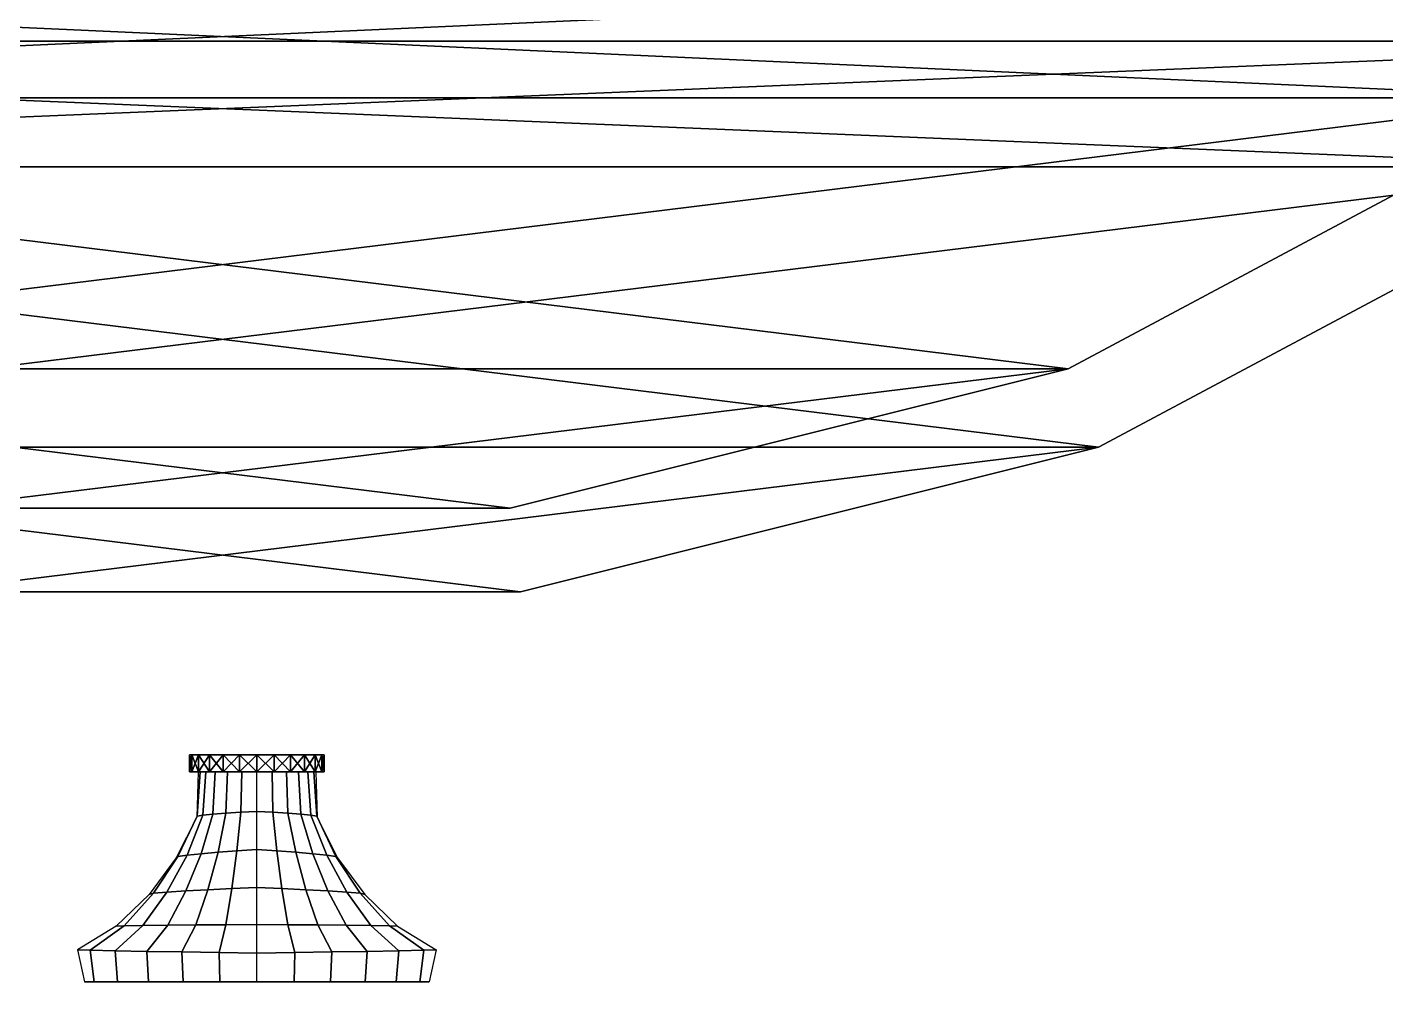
# Model space of a CAD drawing. Extents: x 0 to 60, y -45.4 to 0.
# Drawn here: x 27.68 to 43.84, y -45.42 to -34.07 of the extents above; entities that cross this region are included whole.
import ezdxf

# ---------------------------------------------------------------- set-up
doc = ezdxf.new("R2010")
doc.units = 0
doc.header["$MEASUREMENT"] = 0
doc.layers.add('CAB_BODY_WALL', color=32, linetype='Continuous')
doc.layers.add('HANDLES_AND_KNOBS', color=254, linetype='Continuous')

msp = doc.modelspace()

# ---------------------------------------------------------------- meshes
at = {"layer": 'CAB_BODY_WALL', "color": 32}
mesh = msp.add_polyface(dxfattribs=at)
corners = [(60, 0, 1.8), (60, -33, 1.8), (60, 0), (60, -33), (55.298, -33, 1.8), (55.298, -33), (52.257, -33.312), (52.257, -33.312, 1.8), (49.342, -34.233), (49.342, -34.233, 1.8), (46.674, -35.727), (46.674, -35.727, 1.8), (40.42, -39.063), (40.42, -39.063, 1.8), (33.544, -40.783), (33.544, -40.783, 1.8), (26.456, -40.783), (26.456, -40.783, 1.8), (19.58, -39.063), (19.58, -39.063, 1.8), (13.326, -35.727), (13.326, -35.727, 1.8), (10.658, -34.233), (10.658, -34.233, 1.8), (7.743, -33.312), (7.743, -33.312, 1.8), (4.702, -33), (4.702, -33, 1.8), (0, -33, 1.8), (0, -33), (0, 0, 1.8), (0, 0)]
mesh.append_faces([[corners[k] for k in face] for face in [(2, 1, 3), (26, 28, 29), (29, 30, 31), (31, 0, 2), (15, 19, 17), (5, 2, 3)]], dxfattribs={"vtx0": -1, "color": 32})
mesh.append_faces([[corners[k] for k in face] for face in [(3, 4, 5), (5, 4, 6), (10, 11, 12), (20, 21, 22), (4, 0, 7), (7, 0, 9), (23, 30, 25), (11, 21, 13), (2, 22, 31), (10, 20, 8)]], dxfattribs={"vtx0": -1, "vtx1": -1, "color": 32})
mesh.append_faces([[corners[k] for k in face] for face in [(23, 9, 30), (2, 8, 22)]], dxfattribs={"vtx0": -1, "vtx1": -1, "vtx2": -1, "color": 32})
mesh.append_faces([[corners[k] for k in face] for face in [(6, 4, 7), (8, 7, 9), (10, 9, 11), (12, 11, 13), (14, 13, 15), (16, 15, 17), (18, 17, 19), (20, 19, 21), (22, 21, 23), (24, 23, 25), (26, 25, 27), (9, 0, 30), (23, 11, 9), (13, 21, 19), (30, 27, 25), (12, 16, 18), (10, 18, 20), (8, 20, 22), (31, 24, 26)]], dxfattribs={"vtx0": -1, "vtx2": -1, "color": 32})
mesh.append_faces([[corners[k] for k in face] for face in [(0, 1, 2), (1, 4, 3), (28, 30, 29), (30, 0, 31), (1, 0, 4), (28, 27, 30), (14, 16, 12), (29, 31, 26)]], dxfattribs={"vtx1": -1, "color": 32})
mesh.append_faces([[corners[k] for k in face] for face in [(10, 8, 9), (8, 6, 7), (20, 18, 19), (18, 16, 17), (16, 14, 15), (14, 12, 13), (26, 24, 25), (24, 22, 23), (27, 28, 26), (23, 21, 11), (15, 13, 19), (6, 8, 2), (5, 6, 2), (10, 12, 18), (22, 24, 31)]], dxfattribs={"vtx1": -1, "vtx2": -1, "color": 32})
mesh = msp.add_polyface(dxfattribs=at)
corners = [(60, 0, 80), (60, -33, 80), (60, 0, 78.2), (60, -33, 78.2), (55.298, -33, 80), (55.298, -33, 78.2), (52.257, -33.312, 78.2), (52.257, -33.312, 80), (49.342, -34.233, 78.2), (49.342, -34.233, 80), (46.674, -35.727, 78.2), (46.674, -35.727, 80), (40.42, -39.063, 78.2), (40.42, -39.063, 80), (33.544, -40.783, 78.2), (33.544, -40.783, 80), (26.456, -40.783, 78.2), (26.456, -40.783, 80), (19.58, -39.063, 78.2), (19.58, -39.063, 80), (13.326, -35.727, 78.2), (13.326, -35.727, 80), (10.658, -34.233, 78.2), (10.658, -34.233, 80), (7.743, -33.312, 78.2), (7.743, -33.312, 80), (4.702, -33, 78.2), (4.702, -33, 80), (0, -33, 80), (0, -33, 78.2), (0, 0, 80), (0, 0, 78.2)]
mesh.append_faces([[corners[k] for k in face] for face in [(2, 1, 3), (26, 28, 29), (29, 30, 31), (31, 0, 2), (15, 19, 17), (5, 2, 3)]], dxfattribs={"vtx0": -1, "color": 32})
mesh.append_faces([[corners[k] for k in face] for face in [(3, 4, 5), (5, 4, 6), (10, 11, 12), (20, 21, 22), (4, 0, 7), (7, 0, 9), (23, 30, 25), (11, 21, 13), (2, 22, 31), (10, 20, 8)]], dxfattribs={"vtx0": -1, "vtx1": -1, "color": 32})
mesh.append_faces([[corners[k] for k in face] for face in [(23, 9, 30), (2, 8, 22)]], dxfattribs={"vtx0": -1, "vtx1": -1, "vtx2": -1, "color": 32})
mesh.append_faces([[corners[k] for k in face] for face in [(6, 4, 7), (8, 7, 9), (10, 9, 11), (12, 11, 13), (14, 13, 15), (16, 15, 17), (18, 17, 19), (20, 19, 21), (22, 21, 23), (24, 23, 25), (26, 25, 27), (9, 0, 30), (23, 11, 9), (13, 21, 19), (30, 27, 25), (12, 16, 18), (10, 18, 20), (8, 20, 22), (31, 24, 26)]], dxfattribs={"vtx0": -1, "vtx2": -1, "color": 32})
mesh.append_faces([[corners[k] for k in face] for face in [(0, 1, 2), (1, 4, 3), (28, 30, 29), (30, 0, 31), (1, 0, 4), (28, 27, 30), (14, 16, 12), (29, 31, 26)]], dxfattribs={"vtx1": -1, "color": 32})
mesh.append_faces([[corners[k] for k in face] for face in [(10, 8, 9), (8, 6, 7), (20, 18, 19), (18, 16, 17), (16, 14, 15), (14, 12, 13), (26, 24, 25), (24, 22, 23), (27, 28, 26), (23, 21, 11), (15, 13, 19), (6, 8, 2), (5, 6, 2), (10, 12, 18), (22, 24, 31)]], dxfattribs={"vtx1": -1, "vtx2": -1, "color": 32})
mesh = msp.add_polyface(dxfattribs=at)
corners = [(1.8, -32, 40.9), (1.8, -1.8, 40.9), (1.8, -32, 39.1), (1.8, -1.8, 39.1), (58.2, -1.8, 40.9), (58.2, -1.8, 39.1), (58.2, -32, 40.9), (58.2, -32, 39.1), (55.298, -32, 40.9), (55.298, -32, 39.1), (52.054, -32.332, 39.1), (52.054, -32.332, 40.9), (48.944, -33.316, 39.1), (48.944, -33.316, 40.9), (46.099, -34.909, 39.1), (46.099, -34.909, 40.9), (40.061, -38.13, 39.1), (40.061, -38.13, 40.9), (33.422, -39.79, 39.1), (33.422, -39.79, 40.9), (26.578, -39.79, 39.1), (26.578, -39.79, 40.9), (19.939, -38.13, 39.1), (19.939, -38.13, 40.9), (13.901, -34.909, 39.1), (13.901, -34.909, 40.9), (11.056, -33.316, 39.1), (11.056, -33.316, 40.9), (7.946, -32.332, 39.1), (7.946, -32.332, 40.9), (4.702, -32, 39.1), (4.702, -32, 40.9)]
mesh.append_faces([[corners[k] for k in face] for face in [(2, 1, 3), (3, 4, 5), (5, 6, 7), (30, 0, 2), (19, 23, 21), (20, 16, 18)]], dxfattribs={"vtx0": -1, "color": 32})
mesh.append_faces([[corners[k] for k in face] for face in [(7, 8, 9), (9, 8, 10), (14, 15, 16), (24, 25, 26), (27, 1, 29), (15, 25, 17), (1, 13, 4), (8, 4, 11), (30, 3, 28), (28, 3, 26), (12, 5, 10), (24, 14, 22)]], dxfattribs={"vtx0": -1, "vtx1": -1, "color": 32})
mesh.append_faces([[corners[k] for k in face] for face in [(27, 13, 1), (12, 26, 5)]], dxfattribs={"vtx0": -1, "vtx1": -1, "vtx2": -1, "color": 32})
mesh.append_faces([[corners[k] for k in face] for face in [(10, 8, 11), (12, 11, 13), (14, 13, 15), (16, 15, 17), (18, 17, 19), (20, 19, 21), (22, 21, 23), (24, 23, 25), (26, 25, 27), (28, 27, 29), (30, 29, 31), (1, 31, 29), (27, 15, 13), (17, 25, 23), (4, 13, 11), (26, 3, 5), (12, 24, 26), (22, 14, 16), (5, 9, 10)]], dxfattribs={"vtx0": -1, "vtx2": -1, "color": 32})
mesh.append_faces([[corners[k] for k in face] for face in [(0, 1, 2), (1, 4, 3), (4, 6, 5), (6, 8, 7), (0, 31, 1), (2, 3, 30), (7, 9, 5)]], dxfattribs={"vtx1": -1, "color": 32})
mesh.append_faces([[corners[k] for k in face] for face in [(14, 12, 13), (12, 10, 11), (24, 22, 23), (22, 20, 21), (20, 18, 19), (18, 16, 17), (30, 28, 29), (28, 26, 27), (31, 0, 30), (27, 25, 15), (19, 17, 23), (12, 14, 24), (20, 22, 16)]], dxfattribs={"vtx1": -1, "vtx2": -1, "color": 32})
mesh.append_faces([[corners[k] for k in face] for face in [(8, 6, 4)]], dxfattribs={"vtx2": -1, "color": 32})
at = {"layer": 'HANDLES_AND_KNOBS'}
mesh = msp.add_polyface(dxfattribs=at)
corners = [(30.202, -42.723, 3.595), (30.409, -42.923, 3.568), (30.202, -42.923, 3.595), (30.009, -42.723, 3.675), (30.009, -42.923, 3.675), (29.843, -42.723, 3.802), (29.843, -42.923, 3.802), (29.716, -42.723, 3.968), (29.716, -42.923, 3.968), (29.636, -42.723, 4.161), (29.636, -42.923, 4.161), (29.609, -42.723, 4.368), (29.609, -42.923, 4.368), (29.636, -42.723, 4.575), (29.636, -42.923, 4.575), (29.716, -42.723, 4.768), (29.716, -42.923, 4.768), (29.843, -42.723, 4.934), (29.843, -42.923, 4.934), (30.009, -42.723, 5.061), (30.009, -42.923, 5.061), (30.202, -42.723, 5.141), (30.202, -42.923, 5.141), (30.409, -42.723, 5.168), (31.102, -42.923, 3.968), (30.975, -42.923, 3.802), (30.809, -42.923, 3.675), (30.616, -42.923, 3.595), (30.975, -42.723, 3.802), (31.102, -42.723, 3.968), (31.182, -42.723, 4.161), (31.209, -42.723, 4.368), (31.182, -42.723, 4.575), (31.102, -42.723, 4.768), (30.975, -42.723, 4.934), (30.809, -42.723, 5.061), (30.616, -42.723, 5.141)]
mesh.append_faces([[corners[k] for k in face] for face in [(0, 1, 2), (3, 2, 4), (5, 4, 6), (7, 6, 8), (9, 8, 10), (11, 10, 12), (13, 12, 14), (15, 14, 16), (17, 16, 18), (19, 18, 20), (21, 20, 22)]], dxfattribs={"vtx0": -1})
mesh.append_faces([[corners[k] for k in face] for face in [(24, 10, 8), (25, 8, 6), (26, 6, 4), (27, 4, 2), (28, 3, 5), (30, 7, 9), (31, 9, 11), (32, 11, 13), (33, 13, 15), (34, 15, 17), (35, 17, 19), (36, 19, 21)]], dxfattribs={"vtx0": -1, "vtx2": -1})
mesh.append_faces([[corners[k] for k in face] for face in [(5, 7, 29)]], dxfattribs={"vtx1": -1, "vtx2": -1})
mesh.append_faces([[corners[k] for k in face] for face in [(23, 21, 22), (21, 19, 20), (19, 17, 18), (17, 15, 16), (15, 13, 14), (13, 11, 12), (11, 9, 10), (9, 7, 8), (7, 5, 6), (5, 3, 4), (3, 0, 2)]], dxfattribs={"vtx2": -1})
mesh = msp.add_polyface(dxfattribs=at)
corners = [(30.409, -43.85, 5.189), (30.409, -43.395, 5.068), (30.599, -43.406, 5.06), (30.646, -43.866, 5.177), (30.409, -42.923, 5.068), (30.59, -42.923, 5.044), (30.777, -43.418, 5.003), (30.871, -43.882, 5.112), (30.759, -42.923, 4.974), (30.931, -43.429, 4.899), (31.073, -43.899, 4.996), (30.904, -42.923, 4.863), (31.015, -42.923, 4.718), (31.051, -43.44, 4.754), (31.085, -42.923, 4.549), (31.121, -43.451, 4.573), (31.109, -42.923, 4.368), (31.125, -43.463, 4.368), (30.409, -43.85, 3.547), (30.409, -43.395, 3.668), (30.599, -43.406, 3.676), (30.646, -43.866, 3.559), (30.409, -42.923, 3.668), (30.59, -42.923, 3.692), (30.777, -43.418, 3.733), (30.871, -43.882, 3.624), (30.759, -42.923, 3.762), (30.931, -43.429, 3.837), (31.073, -43.899, 3.74), (30.904, -42.923, 3.873), (31.051, -43.44, 3.982), (31.239, -43.915, 3.906), (31.015, -42.923, 4.018), (31.085, -42.923, 4.187), (31.121, -43.451, 4.163), (31.109, -42.923, 4.368), (31.125, -43.463, 4.368), (31.182, -42.923, 4.161), (31.182, -42.723, 4.161), (31.209, -42.923, 4.368), (31.102, -42.923, 3.968), (31.102, -42.723, 3.968), (30.975, -42.723, 3.802), (30.975, -42.923, 3.802), (30.616, -42.923, 5.141), (30.202, -42.923, 5.141), (30.809, -42.923, 5.061), (30.409, -42.923, 5.168), (30.009, -42.923, 5.061), (30.975, -42.923, 4.934), (29.843, -42.923, 4.934), (31.102, -42.923, 4.768), (29.716, -42.923, 4.768), (31.182, -42.923, 4.575), (30.409, -42.923, 3.568), (30.616, -42.923, 3.595), (30.202, -42.923, 3.595), (30.809, -42.923, 3.675), (30.009, -42.923, 3.675), (29.843, -42.923, 3.802), (29.716, -42.923, 3.968), (29.636, -42.923, 4.161), (29.609, -42.923, 4.368), (29.636, -42.923, 4.575)]
mesh.append_faces([[corners[k] for k in face] for face in [(0, 1, 2, 3), (1, 4, 5, 2), (3, 2, 6, 7), (2, 5, 8, 6), (7, 6, 9, 10), (6, 8, 11, 9), (9, 11, 12, 13), (13, 12, 14, 15), (15, 14, 16, 17), (18, 19, 20, 21), (19, 22, 23, 20), (21, 20, 24, 25), (20, 23, 26, 24), (25, 24, 27, 28), (24, 26, 29, 27), (28, 27, 30, 31), (27, 29, 32, 30), (30, 32, 33, 34), (34, 33, 35, 36)]])
mesh.append_faces([[corners[k] for k in face] for face in [(42, 40, 43)]], dxfattribs={"vtx0": -1})
mesh.append_faces([[corners[k] for k in face] for face in [(44, 45, 46), (46, 48, 49), (49, 50, 51), (51, 52, 53)]], dxfattribs={"vtx0": -1, "vtx1": -1})
mesh.append_faces([[corners[k] for k in face] for face in [(46, 45, 48), (63, 39, 53)]], dxfattribs={"vtx0": -1, "vtx2": -1})
mesh.append_faces([[corners[k] for k in face] for face in [(37, 38, 39), (54, 55, 56)]], dxfattribs={"vtx1": -1})
mesh.append_faces([[corners[k] for k in face] for face in [(55, 57, 58), (57, 43, 59), (43, 40, 60), (40, 37, 61), (37, 39, 62)]], dxfattribs={"vtx1": -1, "vtx2": -1})
mesh.append_faces([[corners[k] for k in face] for face in [(37, 40, 41), (44, 47, 45)]], dxfattribs={"vtx2": -1})
mesh = msp.add_polyface(dxfattribs=at)
corners = [(31.182, -42.923, 4.161), (31.102, -42.723, 3.968), (31.182, -42.723, 4.161), (31.102, -42.923, 3.968), (30.975, -42.723, 3.802), (30.809, -42.723, 3.675), (30.975, -42.923, 3.802), (30.809, -42.923, 3.675), (30.616, -42.723, 3.595), (30.616, -42.923, 3.595), (30.409, -42.723, 3.568), (30.409, -42.923, 3.568), (30.409, -42.723, 5.168), (30.202, -42.923, 5.141), (30.409, -42.923, 5.168), (30.616, -42.723, 5.141), (30.616, -42.923, 5.141), (30.809, -42.723, 5.061), (30.809, -42.923, 5.061), (30.975, -42.723, 4.934), (30.975, -42.923, 4.934), (31.102, -42.723, 4.768), (31.102, -42.923, 4.768), (31.182, -42.723, 4.575), (31.182, -42.923, 4.575), (31.209, -42.723, 4.368), (31.209, -42.923, 4.368), (30.202, -42.723, 3.595), (30.009, -42.723, 3.675), (29.843, -42.723, 3.802), (29.716, -42.723, 3.968), (30.202, -42.723, 5.141), (30.009, -42.723, 5.061), (29.843, -42.723, 4.934), (29.716, -42.723, 4.768), (29.636, -42.723, 4.575), (29.609, -42.723, 4.368), (29.636, -42.723, 4.161)]
mesh.append_faces([[corners[k] for k in face] for face in [(0, 1, 2), (5, 6, 7), (8, 7, 9), (10, 9, 11), (12, 13, 14), (15, 14, 16), (17, 16, 18), (19, 18, 20), (21, 20, 22), (23, 22, 24), (25, 24, 26)]], dxfattribs={"vtx0": -1})
mesh.append_faces([[corners[k] for k in face] for face in [(8, 27, 5), (5, 28, 4), (4, 29, 1), (1, 30, 2), (2, 37, 25)]], dxfattribs={"vtx0": -1, "vtx1": -1})
mesh.append_faces([[corners[k] for k in face] for face in [(5, 27, 28)]], dxfattribs={"vtx0": -1, "vtx2": -1})
mesh.append_faces([[corners[k] for k in face] for face in [(1, 3, 4), (12, 15, 31)]], dxfattribs={"vtx1": -1})
mesh.append_faces([[corners[k] for k in face] for face in [(15, 17, 32), (17, 19, 33), (19, 21, 34), (21, 23, 35), (23, 25, 36)]], dxfattribs={"vtx1": -1, "vtx2": -1})
mesh.append_faces([[corners[k] for k in face] for face in [(2, 25, 26), (25, 23, 24), (23, 21, 22), (21, 19, 20), (19, 17, 18), (17, 15, 16), (15, 12, 14), (27, 10, 11), (10, 8, 9), (8, 5, 7), (5, 4, 6), (8, 10, 27)]], dxfattribs={"vtx2": -1})
mesh = msp.add_polyface(dxfattribs=at)
corners = [(30.202, -42.723, 42.384), (30.409, -42.923, 42.357), (30.202, -42.923, 42.384), (30.009, -42.723, 42.464), (30.009, -42.923, 42.464), (29.843, -42.723, 42.591), (29.843, -42.923, 42.591), (29.716, -42.723, 42.757), (29.716, -42.923, 42.757), (29.636, -42.723, 42.95), (29.636, -42.923, 42.95), (29.609, -42.723, 43.157), (29.609, -42.923, 43.157), (29.636, -42.723, 43.364), (29.636, -42.923, 43.364), (29.716, -42.723, 43.557), (29.716, -42.923, 43.557), (29.843, -42.723, 43.723), (29.843, -42.923, 43.723), (30.009, -42.723, 43.85), (30.009, -42.923, 43.85), (30.202, -42.723, 43.93), (30.202, -42.923, 43.93), (30.409, -42.723, 43.957), (31.102, -42.923, 42.757), (30.975, -42.923, 42.591), (30.809, -42.923, 42.464), (30.616, -42.923, 42.384), (30.975, -42.723, 42.591), (31.102, -42.723, 42.757), (31.182, -42.723, 42.95), (31.209, -42.723, 43.157), (31.182, -42.723, 43.364), (31.102, -42.723, 43.557), (30.975, -42.723, 43.723), (30.809, -42.723, 43.85), (30.616, -42.723, 43.93)]
mesh.append_faces([[corners[k] for k in face] for face in [(0, 1, 2), (3, 2, 4), (5, 4, 6), (7, 6, 8), (9, 8, 10), (11, 10, 12), (13, 12, 14), (15, 14, 16), (17, 16, 18), (19, 18, 20), (21, 20, 22)]], dxfattribs={"vtx0": -1})
mesh.append_faces([[corners[k] for k in face] for face in [(24, 10, 8), (25, 8, 6), (26, 6, 4), (27, 4, 2), (28, 3, 5), (30, 7, 9), (31, 9, 11), (32, 11, 13), (33, 13, 15), (34, 15, 17), (35, 17, 19), (36, 19, 21)]], dxfattribs={"vtx0": -1, "vtx2": -1})
mesh.append_faces([[corners[k] for k in face] for face in [(5, 7, 29)]], dxfattribs={"vtx1": -1, "vtx2": -1})
mesh.append_faces([[corners[k] for k in face] for face in [(23, 21, 22), (21, 19, 20), (19, 17, 18), (17, 15, 16), (15, 13, 14), (13, 11, 12), (11, 9, 10), (9, 7, 8), (7, 5, 6), (5, 3, 4), (3, 0, 2)]], dxfattribs={"vtx2": -1})
mesh = msp.add_polyface(dxfattribs=at)
corners = [(30.409, -43.85, 43.978), (30.409, -43.395, 43.857), (30.599, -43.406, 43.849), (30.646, -43.866, 43.966), (30.409, -42.923, 43.857), (30.59, -42.923, 43.833), (30.777, -43.418, 43.792), (30.871, -43.882, 43.901), (30.759, -42.923, 43.763), (30.931, -43.429, 43.688), (31.073, -43.899, 43.785), (30.904, -42.923, 43.652), (31.015, -42.923, 43.507), (31.051, -43.44, 43.543), (31.085, -42.923, 43.338), (31.121, -43.451, 43.362), (31.109, -42.923, 43.157), (31.125, -43.463, 43.157), (30.409, -43.85, 42.336), (30.409, -43.395, 42.457), (30.599, -43.406, 42.465), (30.646, -43.866, 42.348), (30.409, -42.923, 42.457), (30.59, -42.923, 42.481), (30.777, -43.418, 42.522), (30.871, -43.882, 42.413), (30.759, -42.923, 42.551), (30.931, -43.429, 42.626), (31.073, -43.899, 42.529), (30.904, -42.923, 42.662), (31.051, -43.44, 42.771), (31.239, -43.915, 42.694), (31.015, -42.923, 42.807), (31.085, -42.923, 42.976), (31.121, -43.451, 42.952), (31.109, -42.923, 43.157), (31.125, -43.463, 43.157), (31.182, -42.923, 42.95), (31.182, -42.723, 42.95), (31.209, -42.923, 43.157), (31.102, -42.923, 42.757), (31.102, -42.723, 42.757), (30.975, -42.723, 42.591), (30.975, -42.923, 42.591), (30.616, -42.923, 43.93), (30.202, -42.923, 43.93), (30.809, -42.923, 43.85), (30.409, -42.923, 43.957), (30.009, -42.923, 43.85), (30.975, -42.923, 43.723), (29.843, -42.923, 43.723), (31.102, -42.923, 43.557), (29.716, -42.923, 43.557), (31.182, -42.923, 43.364), (30.409, -42.923, 42.357), (30.616, -42.923, 42.384), (30.202, -42.923, 42.384), (30.809, -42.923, 42.464), (30.009, -42.923, 42.464), (29.843, -42.923, 42.591), (29.716, -42.923, 42.757), (29.636, -42.923, 42.95), (29.609, -42.923, 43.157), (29.636, -42.923, 43.364)]
mesh.append_faces([[corners[k] for k in face] for face in [(0, 1, 2, 3), (1, 4, 5, 2), (3, 2, 6, 7), (2, 5, 8, 6), (7, 6, 9, 10), (6, 8, 11, 9), (9, 11, 12, 13), (13, 12, 14, 15), (15, 14, 16, 17), (18, 19, 20, 21), (19, 22, 23, 20), (21, 20, 24, 25), (20, 23, 26, 24), (25, 24, 27, 28), (24, 26, 29, 27), (28, 27, 30, 31), (27, 29, 32, 30), (30, 32, 33, 34), (34, 33, 35, 36)]])
mesh.append_faces([[corners[k] for k in face] for face in [(42, 40, 43)]], dxfattribs={"vtx0": -1})
mesh.append_faces([[corners[k] for k in face] for face in [(44, 45, 46), (46, 48, 49), (49, 50, 51), (51, 52, 53)]], dxfattribs={"vtx0": -1, "vtx1": -1})
mesh.append_faces([[corners[k] for k in face] for face in [(46, 45, 48), (63, 39, 53)]], dxfattribs={"vtx0": -1, "vtx2": -1})
mesh.append_faces([[corners[k] for k in face] for face in [(37, 38, 39), (54, 55, 56)]], dxfattribs={"vtx1": -1})
mesh.append_faces([[corners[k] for k in face] for face in [(55, 57, 58), (57, 43, 59), (43, 40, 60), (40, 37, 61), (37, 39, 62)]], dxfattribs={"vtx1": -1, "vtx2": -1})
mesh.append_faces([[corners[k] for k in face] for face in [(37, 40, 41), (44, 47, 45)]], dxfattribs={"vtx2": -1})
mesh = msp.add_polyface(dxfattribs=at)
corners = [(31.182, -42.923, 42.95), (31.102, -42.723, 42.757), (31.182, -42.723, 42.95), (31.102, -42.923, 42.757), (30.975, -42.723, 42.591), (30.809, -42.723, 42.464), (30.975, -42.923, 42.591), (30.809, -42.923, 42.464), (30.616, -42.723, 42.384), (30.616, -42.923, 42.384), (30.409, -42.723, 42.357), (30.409, -42.923, 42.357), (30.409, -42.723, 43.957), (30.202, -42.923, 43.93), (30.409, -42.923, 43.957), (30.616, -42.723, 43.93), (30.616, -42.923, 43.93), (30.809, -42.723, 43.85), (30.809, -42.923, 43.85), (30.975, -42.723, 43.723), (30.975, -42.923, 43.723), (31.102, -42.723, 43.557), (31.102, -42.923, 43.557), (31.182, -42.723, 43.364), (31.182, -42.923, 43.364), (31.209, -42.723, 43.157), (31.209, -42.923, 43.157), (30.202, -42.723, 42.384), (30.009, -42.723, 42.464), (29.843, -42.723, 42.591), (29.716, -42.723, 42.757), (30.202, -42.723, 43.93), (30.009, -42.723, 43.85), (29.843, -42.723, 43.723), (29.716, -42.723, 43.557), (29.636, -42.723, 43.364), (29.609, -42.723, 43.157), (29.636, -42.723, 42.95)]
mesh.append_faces([[corners[k] for k in face] for face in [(0, 1, 2), (5, 6, 7), (8, 7, 9), (10, 9, 11), (12, 13, 14), (15, 14, 16), (17, 16, 18), (19, 18, 20), (21, 20, 22), (23, 22, 24), (25, 24, 26)]], dxfattribs={"vtx0": -1})
mesh.append_faces([[corners[k] for k in face] for face in [(8, 27, 5), (5, 28, 4), (4, 29, 1), (1, 30, 2), (2, 37, 25)]], dxfattribs={"vtx0": -1, "vtx1": -1})
mesh.append_faces([[corners[k] for k in face] for face in [(5, 27, 28)]], dxfattribs={"vtx0": -1, "vtx2": -1})
mesh.append_faces([[corners[k] for k in face] for face in [(1, 3, 4), (12, 15, 31)]], dxfattribs={"vtx1": -1})
mesh.append_faces([[corners[k] for k in face] for face in [(15, 17, 32), (17, 19, 33), (19, 21, 34), (21, 23, 35), (23, 25, 36)]], dxfattribs={"vtx1": -1, "vtx2": -1})
mesh.append_faces([[corners[k] for k in face] for face in [(2, 25, 26), (25, 23, 24), (23, 21, 22), (21, 19, 20), (19, 17, 18), (17, 15, 16), (15, 12, 14), (27, 10, 11), (10, 8, 9), (8, 5, 7), (5, 4, 6), (8, 10, 27)]], dxfattribs={"vtx2": -1})
mesh = msp.add_polyface(dxfattribs=at)
corners = [(30.409, -44.299, 3.399), (30.409, -43.85, 3.547), (30.172, -43.866, 3.559), (30.112, -44.313, 3.42), (30.409, -43.395, 3.668), (30.219, -43.406, 3.676), (30.409, -42.923, 3.668), (30.228, -42.923, 3.692), (29.947, -43.882, 3.624), (29.826, -44.327, 3.497), (30.041, -43.418, 3.733), (30.059, -42.923, 3.762), (29.744, -43.899, 3.74), (29.563, -44.341, 3.63), (29.886, -43.429, 3.837), (29.914, -42.923, 3.873), (29.767, -43.44, 3.982), (29.579, -43.915, 3.906), (29.803, -42.923, 4.018), (29.697, -43.451, 4.163), (29.47, -43.931, 4.119), (29.733, -42.923, 4.187), (29.693, -43.463, 4.368), (29.449, -43.947, 4.368), (29.709, -42.923, 4.368), (30.409, -44.299, 5.337), (30.409, -43.85, 5.189), (30.172, -43.866, 5.177), (30.112, -44.313, 5.317), (30.409, -43.395, 5.068), (30.219, -43.406, 5.06), (30.409, -42.923, 5.068), (30.228, -42.923, 5.044), (29.947, -43.882, 5.112), (29.826, -44.327, 5.24), (30.041, -43.418, 5.003), (30.059, -42.923, 4.974), (29.744, -43.899, 4.996), (29.563, -44.341, 5.106), (29.886, -43.429, 4.899), (29.914, -42.923, 4.863), (29.767, -43.44, 4.754), (29.579, -43.915, 4.831), (29.803, -42.923, 4.718), (29.697, -43.451, 4.573), (29.47, -43.931, 4.617), (29.733, -42.923, 4.549), (29.693, -43.463, 4.368), (29.449, -43.947, 4.368), (29.709, -42.923, 4.368), (30.975, -42.923, 4.934), (30.009, -42.923, 5.061), (29.843, -42.923, 4.934), (29.716, -42.923, 4.768), (31.102, -42.923, 4.768), (31.182, -42.923, 4.575), (29.636, -42.923, 4.575), (31.209, -42.923, 4.368), (29.609, -42.923, 4.368), (31.182, -42.923, 4.161), (29.636, -42.923, 4.161)]
mesh.append_faces([[corners[k] for k in face] for face in [(0, 1, 2, 3), (1, 4, 5, 2), (4, 6, 7, 5), (3, 2, 8, 9), (2, 5, 10, 8), (5, 7, 11, 10), (9, 8, 12, 13), (8, 10, 14, 12), (10, 11, 15, 14), (12, 14, 16, 17), (14, 15, 18, 16), (17, 16, 19, 20), (16, 18, 21, 19), (20, 19, 22, 23), (19, 21, 24, 22), (25, 26, 27, 28), (26, 29, 30, 27), (29, 31, 32, 30), (28, 27, 33, 34), (27, 30, 35, 33), (30, 32, 36, 35), (34, 33, 37, 38), (33, 35, 39, 37), (35, 36, 40, 39), (37, 39, 41, 42), (39, 40, 43, 41), (42, 41, 44, 45), (41, 43, 46, 44), (45, 44, 47, 48), (44, 46, 49, 47)]])
mesh.append_faces([[corners[k] for k in face] for face in [(50, 51, 52), (55, 53, 56), (57, 56, 58), (59, 58, 60)]], dxfattribs={"vtx0": -1, "vtx2": -1})
mesh.append_faces([[corners[k] for k in face] for face in [(52, 53, 54)]], dxfattribs={"vtx1": -1, "vtx2": -1})
mesh = msp.add_polyface(dxfattribs=at)
corners = [(30.409, -44.299, 42.188), (30.409, -43.85, 42.336), (30.172, -43.866, 42.348), (30.112, -44.313, 42.209), (30.409, -43.395, 42.457), (30.219, -43.406, 42.465), (30.409, -42.923, 42.457), (30.228, -42.923, 42.481), (29.947, -43.882, 42.413), (29.826, -44.327, 42.285), (30.041, -43.418, 42.522), (30.059, -42.923, 42.551), (29.744, -43.899, 42.529), (29.563, -44.341, 42.419), (29.886, -43.429, 42.626), (29.914, -42.923, 42.662), (29.767, -43.44, 42.771), (29.579, -43.915, 42.694), (29.803, -42.923, 42.807), (29.697, -43.451, 42.952), (29.47, -43.931, 42.908), (29.733, -42.923, 42.976), (29.693, -43.463, 43.157), (29.449, -43.947, 43.157), (29.709, -42.923, 43.157), (30.409, -44.299, 44.126), (30.409, -43.85, 43.978), (30.172, -43.866, 43.966), (30.112, -44.313, 44.105), (30.409, -43.395, 43.857), (30.219, -43.406, 43.849), (30.409, -42.923, 43.857), (30.228, -42.923, 43.833), (29.947, -43.882, 43.901), (29.826, -44.327, 44.028), (30.041, -43.418, 43.792), (30.059, -42.923, 43.763), (29.744, -43.899, 43.785), (29.563, -44.341, 43.895), (29.886, -43.429, 43.688), (29.914, -42.923, 43.652), (29.767, -43.44, 43.543), (29.579, -43.915, 43.62), (29.803, -42.923, 43.507), (29.697, -43.451, 43.362), (29.47, -43.931, 43.406), (29.733, -42.923, 43.338), (29.693, -43.463, 43.157), (29.449, -43.947, 43.157), (29.709, -42.923, 43.157), (30.975, -42.923, 43.723), (30.009, -42.923, 43.85), (29.843, -42.923, 43.723), (29.716, -42.923, 43.557), (31.102, -42.923, 43.557), (31.182, -42.923, 43.364), (29.636, -42.923, 43.364), (31.209, -42.923, 43.157), (29.609, -42.923, 43.157), (31.182, -42.923, 42.95), (29.636, -42.923, 42.95)]
mesh.append_faces([[corners[k] for k in face] for face in [(0, 1, 2, 3), (1, 4, 5, 2), (4, 6, 7, 5), (3, 2, 8, 9), (2, 5, 10, 8), (5, 7, 11, 10), (9, 8, 12, 13), (8, 10, 14, 12), (10, 11, 15, 14), (12, 14, 16, 17), (14, 15, 18, 16), (17, 16, 19, 20), (16, 18, 21, 19), (20, 19, 22, 23), (19, 21, 24, 22), (25, 26, 27, 28), (26, 29, 30, 27), (29, 31, 32, 30), (28, 27, 33, 34), (27, 30, 35, 33), (30, 32, 36, 35), (34, 33, 37, 38), (33, 35, 39, 37), (35, 36, 40, 39), (37, 39, 41, 42), (39, 40, 43, 41), (42, 41, 44, 45), (41, 43, 46, 44), (45, 44, 47, 48), (44, 46, 49, 47)]])
mesh.append_faces([[corners[k] for k in face] for face in [(50, 51, 52), (55, 53, 56), (57, 56, 58), (59, 58, 60)]], dxfattribs={"vtx0": -1, "vtx2": -1})
mesh.append_faces([[corners[k] for k in face] for face in [(52, 53, 54)]], dxfattribs={"vtx1": -1, "vtx2": -1})
mesh = msp.add_polyface(dxfattribs=at)
corners = [(30.409, -45.423, 5.668), (30.409, -45.081, 5.809), (30.859, -45.074, 5.742), (30.852, -45.423, 5.641), (30.409, -44.74, 5.504), (30.777, -44.743, 5.472), (30.409, -44.299, 5.337), (30.705, -44.313, 5.317), (30.409, -43.85, 5.189), (30.646, -43.866, 5.177), (31.3, -45.067, 5.612), (31.286, -45.423, 5.547), (31.134, -44.746, 5.38), (30.991, -44.327, 5.24), (30.871, -43.882, 5.112), (31.073, -43.899, 4.996), (31.254, -44.341, 5.106), (30.931, -43.429, 4.899), (31.051, -43.44, 4.754), (31.239, -43.915, 4.831), (28.359, -45.423, 4.368), (31.193, -45.423, 3.167), (31.434, -45.423, 3.242), (31.657, -45.423, 3.337), (31.858, -45.423, 3.449), (32.035, -45.423, 3.577), (32.184, -45.423, 3.718), (32.303, -45.423, 3.871), (32.389, -45.423, 4.032), (32.441, -45.423, 4.198), (32.459, -45.423, 4.368), (32.441, -45.423, 4.538), (32.389, -45.423, 4.705), (32.303, -45.423, 4.866), (32.184, -45.423, 5.018), (32.035, -45.423, 5.16), (31.858, -45.423, 5.287), (31.657, -45.423, 5.399), (31.434, -45.423, 5.494), (30.409, -45.423, 3.068), (30.409, -45.081, 2.927), (30.859, -45.074, 2.994), (30.852, -45.423, 3.095), (30.409, -44.74, 3.232), (30.777, -44.743, 3.264), (30.409, -44.299, 3.399), (30.705, -44.313, 3.42), (30.409, -43.85, 3.547), (30.646, -43.866, 3.559), (31.3, -45.067, 3.125), (31.286, -45.423, 3.19), (31.134, -44.746, 3.356), (30.991, -44.327, 3.497), (30.871, -43.882, 3.624), (31.073, -43.899, 3.74), (31.254, -44.341, 3.63)]
mesh.append_faces([[corners[k] for k in face] for face in [(0, 1, 2, 3), (1, 4, 5, 2), (4, 6, 7, 5), (6, 8, 9, 7), (3, 2, 10, 11), (2, 5, 12, 10), (5, 7, 13, 12), (7, 9, 14, 13), (13, 14, 15, 16), (15, 17, 18, 19), (39, 40, 41, 42), (40, 43, 44, 41), (43, 45, 46, 44), (45, 47, 48, 46), (42, 41, 49, 50), (41, 44, 51, 49), (44, 46, 52, 51), (46, 48, 53, 52), (52, 53, 54, 55)]])
mesh.append_faces([[corners[k] for k in face] for face in [(20, 21, 22), (20, 22, 23), (20, 23, 24), (20, 24, 25), (20, 25, 26), (20, 26, 27), (20, 27, 28), (20, 28, 29), (20, 29, 30), (20, 31, 32), (20, 32, 33), (20, 33, 34), (20, 34, 35), (20, 35, 36), (20, 36, 37), (20, 37, 38)]], dxfattribs={"vtx0": -1, "vtx2": -1})
mesh = msp.add_polyface(dxfattribs=at)
corners = [(30.409, -45.423, 44.457), (30.409, -45.081, 44.598), (30.859, -45.074, 44.531), (30.852, -45.423, 44.43), (30.409, -44.74, 44.293), (30.777, -44.743, 44.261), (30.409, -44.299, 44.126), (30.705, -44.313, 44.105), (30.409, -43.85, 43.978), (30.646, -43.866, 43.966), (31.3, -45.067, 44.401), (31.286, -45.423, 44.335), (31.134, -44.746, 44.169), (30.991, -44.327, 44.028), (30.871, -43.882, 43.901), (31.073, -43.899, 43.785), (31.254, -44.341, 43.895), (30.931, -43.429, 43.688), (31.051, -43.44, 43.543), (31.239, -43.915, 43.62), (28.359, -45.423, 43.157), (31.193, -45.423, 41.956), (31.434, -45.423, 42.031), (31.657, -45.423, 42.126), (31.858, -45.423, 42.238), (32.035, -45.423, 42.366), (32.184, -45.423, 42.507), (32.303, -45.423, 42.659), (32.389, -45.423, 42.821), (32.441, -45.423, 42.987), (32.459, -45.423, 43.157), (32.441, -45.423, 43.327), (32.389, -45.423, 43.493), (32.303, -45.423, 43.654), (32.184, -45.423, 43.807), (32.035, -45.423, 43.948), (31.858, -45.423, 44.076), (31.657, -45.423, 44.188), (31.434, -45.423, 44.283), (30.409, -45.423, 41.857), (30.409, -45.081, 41.716), (30.859, -45.074, 41.783), (30.852, -45.423, 41.884), (30.409, -44.74, 42.021), (30.777, -44.743, 42.053), (30.409, -44.299, 42.188), (30.705, -44.313, 42.209), (30.409, -43.85, 42.336), (30.646, -43.866, 42.348), (31.3, -45.067, 41.913), (31.286, -45.423, 41.979), (31.134, -44.746, 42.145), (30.991, -44.327, 42.285), (30.871, -43.882, 42.413), (31.073, -43.899, 42.529), (31.254, -44.341, 42.419)]
mesh.append_faces([[corners[k] for k in face] for face in [(0, 1, 2, 3), (1, 4, 5, 2), (4, 6, 7, 5), (6, 8, 9, 7), (3, 2, 10, 11), (2, 5, 12, 10), (5, 7, 13, 12), (7, 9, 14, 13), (13, 14, 15, 16), (15, 17, 18, 19), (39, 40, 41, 42), (40, 43, 44, 41), (43, 45, 46, 44), (45, 47, 48, 46), (42, 41, 49, 50), (41, 44, 51, 49), (44, 46, 52, 51), (46, 48, 53, 52), (52, 53, 54, 55)]])
mesh.append_faces([[corners[k] for k in face] for face in [(20, 21, 22), (20, 22, 23), (20, 23, 24), (20, 24, 25), (20, 25, 26), (20, 26, 27), (20, 27, 28), (20, 28, 29), (20, 29, 30), (20, 31, 32), (20, 32, 33), (20, 33, 34), (20, 34, 35), (20, 35, 36), (20, 36, 37), (20, 37, 38)]], dxfattribs={"vtx0": -1, "vtx2": -1})
mesh = msp.add_polyface(dxfattribs=at)
corners = [(31.286, -45.423, 5.547), (31.3, -45.067, 5.612), (31.719, -45.061, 5.415), (31.697, -45.423, 5.381), (31.134, -44.746, 5.38), (31.469, -44.75, 5.226), (30.991, -44.327, 5.24), (31.254, -44.341, 5.106), (32.096, -45.054, 5.146), (32.066, -45.423, 5.135), (31.764, -44.753, 5.008), (31.479, -44.355, 4.916), (31.073, -43.899, 4.996), (31.239, -43.915, 4.831), (32.393, -45.047, 4.793), (32.347, -45.423, 4.793), (31.987, -44.756, 4.718), (31.639, -44.369, 4.666), (31.347, -43.931, 4.617), (31.051, -43.44, 4.754), (31.121, -43.451, 4.573), (32.542, -45.041, 4.368), (32.459, -45.423, 4.368), (32.082, -44.759, 4.368), (31.691, -44.383, 4.368), (31.369, -43.947, 4.368), (31.125, -43.463, 4.368), (28.359, -45.423, 4.368), (32.459, -45.423, 4.368), (32.441, -45.423, 4.538), (31.286, -45.423, 3.19), (31.3, -45.067, 3.125), (31.719, -45.061, 3.321), (31.697, -45.423, 3.355), (31.134, -44.746, 3.356), (31.469, -44.75, 3.51), (30.991, -44.327, 3.497), (31.254, -44.341, 3.63), (32.096, -45.054, 3.591), (32.066, -45.423, 3.601), (31.764, -44.753, 3.728), (31.479, -44.355, 3.82), (31.073, -43.899, 3.74), (31.239, -43.915, 3.906), (32.393, -45.047, 3.943), (32.347, -45.423, 3.943), (31.987, -44.756, 4.018), (31.639, -44.369, 4.07), (31.347, -43.931, 4.119), (31.051, -43.44, 3.982), (31.121, -43.451, 4.163), (32.542, -45.041, 4.368), (32.459, -45.423, 4.368), (32.082, -44.759, 4.368), (31.691, -44.383, 4.368), (31.369, -43.947, 4.368), (31.125, -43.463, 4.368)]
mesh.append_faces([[corners[k] for k in face] for face in [(0, 1, 2, 3), (1, 4, 5, 2), (4, 6, 7, 5), (3, 2, 8, 9), (2, 5, 10, 8), (5, 7, 11, 10), (7, 12, 13, 11), (9, 8, 14, 15), (8, 10, 16, 14), (10, 11, 17, 16), (11, 13, 18, 17), (13, 19, 20, 18), (15, 14, 21, 22), (14, 16, 23, 21), (16, 17, 24, 23), (17, 18, 25, 24), (18, 20, 26, 25), (30, 31, 32, 33), (31, 34, 35, 32), (34, 36, 37, 35), (33, 32, 38, 39), (32, 35, 40, 38), (35, 37, 41, 40), (37, 42, 43, 41), (39, 38, 44, 45), (38, 40, 46, 44), (40, 41, 47, 46), (41, 43, 48, 47), (43, 49, 50, 48), (45, 44, 51, 52), (44, 46, 53, 51), (46, 47, 54, 53), (47, 48, 55, 54), (48, 50, 56, 55)]])
mesh.append_faces([[corners[k] for k in face] for face in [(27, 28, 29)]], dxfattribs={"vtx0": -1, "vtx2": -1})
mesh = msp.add_polyface(dxfattribs=at)
corners = [(31.286, -45.423, 44.335), (31.3, -45.067, 44.401), (31.719, -45.061, 44.204), (31.697, -45.423, 44.17), (31.134, -44.746, 44.169), (31.469, -44.75, 44.015), (30.991, -44.327, 44.028), (31.254, -44.341, 43.895), (32.096, -45.054, 43.935), (32.066, -45.423, 43.924), (31.764, -44.753, 43.797), (31.479, -44.355, 43.705), (31.073, -43.899, 43.785), (31.239, -43.915, 43.62), (32.393, -45.047, 43.582), (32.347, -45.423, 43.582), (31.987, -44.756, 43.507), (31.639, -44.369, 43.455), (31.347, -43.931, 43.406), (31.051, -43.44, 43.543), (31.121, -43.451, 43.362), (32.542, -45.041, 43.157), (32.459, -45.423, 43.157), (32.082, -44.759, 43.157), (31.691, -44.383, 43.157), (31.369, -43.947, 43.157), (31.125, -43.463, 43.157), (28.359, -45.423, 43.157), (32.459, -45.423, 43.157), (32.441, -45.423, 43.327), (31.286, -45.423, 41.979), (31.3, -45.067, 41.913), (31.719, -45.061, 42.11), (31.697, -45.423, 42.144), (31.134, -44.746, 42.145), (31.469, -44.75, 42.299), (30.991, -44.327, 42.285), (31.254, -44.341, 42.419), (32.096, -45.054, 42.379), (32.066, -45.423, 42.39), (31.764, -44.753, 42.517), (31.479, -44.355, 42.609), (31.073, -43.899, 42.529), (31.239, -43.915, 42.694), (32.393, -45.047, 42.732), (32.347, -45.423, 42.732), (31.987, -44.756, 42.807), (31.639, -44.369, 42.859), (31.347, -43.931, 42.908), (31.051, -43.44, 42.771), (31.121, -43.451, 42.952), (32.542, -45.041, 43.157), (32.459, -45.423, 43.157), (32.082, -44.759, 43.157), (31.691, -44.383, 43.157), (31.369, -43.947, 43.157), (31.125, -43.463, 43.157)]
mesh.append_faces([[corners[k] for k in face] for face in [(0, 1, 2, 3), (1, 4, 5, 2), (4, 6, 7, 5), (3, 2, 8, 9), (2, 5, 10, 8), (5, 7, 11, 10), (7, 12, 13, 11), (9, 8, 14, 15), (8, 10, 16, 14), (10, 11, 17, 16), (11, 13, 18, 17), (13, 19, 20, 18), (15, 14, 21, 22), (14, 16, 23, 21), (16, 17, 24, 23), (17, 18, 25, 24), (18, 20, 26, 25), (30, 31, 32, 33), (31, 34, 35, 32), (34, 36, 37, 35), (33, 32, 38, 39), (32, 35, 40, 38), (35, 37, 41, 40), (37, 42, 43, 41), (39, 38, 44, 45), (38, 40, 46, 44), (40, 41, 47, 46), (41, 43, 48, 47), (43, 49, 50, 48), (45, 44, 51, 52), (44, 46, 53, 51), (46, 47, 54, 53), (47, 48, 55, 54), (48, 50, 56, 55)]])
mesh.append_faces([[corners[k] for k in face] for face in [(27, 28, 29)]], dxfattribs={"vtx0": -1, "vtx2": -1})
mesh = msp.add_polyface(dxfattribs=at)
corners = [(28.359, -45.423, 4.368), (28.376, -45.423, 4.198), (28.429, -45.423, 4.032), (28.515, -45.423, 3.871), (28.633, -45.423, 3.718), (28.782, -45.423, 3.577), (28.959, -45.423, 3.449), (29.161, -45.423, 3.337), (29.384, -45.423, 3.242), (29.624, -45.423, 3.167), (29.878, -45.423, 3.112), (29.878, -45.423, 5.624), (29.624, -45.423, 5.569), (29.384, -45.423, 5.494), (29.161, -45.423, 5.399), (28.959, -45.423, 5.287), (28.782, -45.423, 5.16), (28.633, -45.423, 5.018), (28.515, -45.423, 4.866), (28.429, -45.423, 4.705), (28.376, -45.423, 4.538), (29.12, -45.423, 3.355), (29.099, -45.061, 3.321), (28.722, -45.054, 3.591), (28.752, -45.423, 3.601), (29.348, -44.75, 3.51), (29.053, -44.753, 3.728), (28.425, -45.047, 3.943), (28.471, -45.423, 3.943), (28.831, -44.756, 4.018), (29.339, -44.355, 3.82), (29.179, -44.369, 4.07), (28.276, -45.041, 4.368), (28.359, -45.423, 4.368), (28.736, -44.759, 4.368), (29.126, -44.383, 4.368), (29.47, -43.931, 4.119), (29.449, -43.947, 4.368), (29.12, -45.423, 5.381), (29.099, -45.061, 5.415), (28.722, -45.054, 5.146), (28.752, -45.423, 5.135), (29.348, -44.75, 5.226), (29.053, -44.753, 5.008), (28.425, -45.047, 4.793), (28.471, -45.423, 4.793), (28.831, -44.756, 4.718), (29.339, -44.355, 4.916), (29.179, -44.369, 4.666), (28.276, -45.041, 4.368), (28.359, -45.423, 4.368), (28.736, -44.759, 4.368), (29.126, -44.383, 4.368), (29.47, -43.931, 4.617), (29.449, -43.947, 4.368)]
mesh.append_faces([[corners[k] for k in face] for face in [(21, 22, 23, 24), (22, 25, 26, 23), (24, 23, 27, 28), (23, 26, 29, 27), (26, 30, 31, 29), (28, 27, 32, 33), (27, 29, 34, 32), (29, 31, 35, 34), (31, 36, 37, 35), (38, 39, 40, 41), (39, 42, 43, 40), (41, 40, 44, 45), (40, 43, 46, 44), (43, 47, 48, 46), (45, 44, 49, 50), (44, 46, 51, 49), (46, 48, 52, 51), (48, 53, 54, 52)]])
mesh.append_faces([[corners[k] for k in face] for face in [(0, 19, 20)]], dxfattribs={"vtx0": -1})
mesh.append_faces([[corners[k] for k in face] for face in [(0, 3, 4), (0, 4, 5), (0, 5, 6), (0, 6, 7), (0, 7, 8), (0, 8, 9), (0, 9, 10), (0, 11, 12), (0, 12, 13), (0, 13, 14), (0, 14, 15), (0, 15, 16), (0, 16, 17), (0, 17, 18), (0, 18, 19)]], dxfattribs={"vtx0": -1, "vtx2": -1})
mesh.append_faces([[corners[k] for k in face] for face in [(0, 1, 2, 3)]], dxfattribs={"vtx3": -1})
mesh = msp.add_polyface(dxfattribs=at)
corners = [(28.359, -45.423, 43.157), (28.376, -45.423, 42.987), (28.429, -45.423, 42.821), (28.515, -45.423, 42.659), (28.633, -45.423, 42.507), (28.782, -45.423, 42.366), (28.959, -45.423, 42.238), (29.161, -45.423, 42.126), (29.384, -45.423, 42.031), (29.624, -45.423, 41.956), (29.878, -45.423, 41.901), (29.878, -45.423, 44.413), (29.624, -45.423, 44.358), (29.384, -45.423, 44.283), (29.161, -45.423, 44.188), (28.959, -45.423, 44.076), (28.782, -45.423, 43.948), (28.633, -45.423, 43.807), (28.515, -45.423, 43.654), (28.429, -45.423, 43.493), (28.376, -45.423, 43.327), (29.12, -45.423, 42.144), (29.099, -45.061, 42.11), (28.722, -45.054, 42.379), (28.752, -45.423, 42.39), (29.348, -44.75, 42.299), (29.053, -44.753, 42.517), (28.425, -45.047, 42.732), (28.471, -45.423, 42.732), (28.831, -44.756, 42.807), (29.339, -44.355, 42.609), (29.179, -44.369, 42.859), (28.276, -45.041, 43.157), (28.359, -45.423, 43.157), (28.736, -44.759, 43.157), (29.126, -44.383, 43.157), (29.47, -43.931, 42.908), (29.449, -43.947, 43.157), (29.12, -45.423, 44.17), (29.099, -45.061, 44.204), (28.722, -45.054, 43.935), (28.752, -45.423, 43.924), (29.348, -44.75, 44.015), (29.053, -44.753, 43.797), (28.425, -45.047, 43.582), (28.471, -45.423, 43.582), (28.831, -44.756, 43.507), (29.339, -44.355, 43.705), (29.179, -44.369, 43.455), (28.276, -45.041, 43.157), (28.359, -45.423, 43.157), (28.736, -44.759, 43.157), (29.126, -44.383, 43.157), (29.47, -43.931, 43.406), (29.449, -43.947, 43.157)]
mesh.append_faces([[corners[k] for k in face] for face in [(21, 22, 23, 24), (22, 25, 26, 23), (24, 23, 27, 28), (23, 26, 29, 27), (26, 30, 31, 29), (28, 27, 32, 33), (27, 29, 34, 32), (29, 31, 35, 34), (31, 36, 37, 35), (38, 39, 40, 41), (39, 42, 43, 40), (41, 40, 44, 45), (40, 43, 46, 44), (43, 47, 48, 46), (45, 44, 49, 50), (44, 46, 51, 49), (46, 48, 52, 51), (48, 53, 54, 52)]])
mesh.append_faces([[corners[k] for k in face] for face in [(0, 19, 20)]], dxfattribs={"vtx0": -1})
mesh.append_faces([[corners[k] for k in face] for face in [(0, 3, 4), (0, 4, 5), (0, 5, 6), (0, 6, 7), (0, 7, 8), (0, 8, 9), (0, 9, 10), (0, 11, 12), (0, 12, 13), (0, 13, 14), (0, 14, 15), (0, 15, 16), (0, 16, 17), (0, 17, 18), (0, 18, 19)]], dxfattribs={"vtx0": -1, "vtx2": -1})
mesh.append_faces([[corners[k] for k in face] for face in [(0, 1, 2, 3)]], dxfattribs={"vtx3": -1})
mesh = msp.add_polyface(dxfattribs=at)
corners = [(28.359, -45.423, 4.368), (29.878, -45.423, 3.112), (30.141, -45.423, 3.079), (30.409, -45.423, 3.068), (30.676, -45.423, 3.079), (30.939, -45.423, 3.112), (31.193, -45.423, 3.167), (31.434, -45.423, 5.494), (31.193, -45.423, 5.569), (30.939, -45.423, 5.624), (30.676, -45.423, 5.657), (30.409, -45.423, 5.668), (30.141, -45.423, 5.657), (29.878, -45.423, 5.624), (30.409, -45.423, 3.068), (30.409, -45.081, 2.927), (29.958, -45.074, 2.994), (29.966, -45.423, 3.095), (30.409, -44.74, 3.232), (30.041, -44.743, 3.264), (30.409, -44.299, 3.399), (30.112, -44.313, 3.42), (29.517, -45.067, 3.125), (29.532, -45.423, 3.19), (29.683, -44.746, 3.356), (29.826, -44.327, 3.497), (29.099, -45.061, 3.321), (29.12, -45.423, 3.355), (29.348, -44.75, 3.51), (29.563, -44.341, 3.63), (29.339, -44.355, 3.82), (29.053, -44.753, 3.728), (29.744, -43.899, 3.74), (29.579, -43.915, 3.906), (29.47, -43.931, 4.119), (29.179, -44.369, 4.07), (30.409, -45.423, 5.668), (30.409, -45.081, 5.809), (29.958, -45.074, 5.742), (29.966, -45.423, 5.641), (30.409, -44.74, 5.504), (30.041, -44.743, 5.472), (30.409, -44.299, 5.337), (30.112, -44.313, 5.317), (29.517, -45.067, 5.612), (29.532, -45.423, 5.547), (29.683, -44.746, 5.38), (29.826, -44.327, 5.24), (29.099, -45.061, 5.415), (29.12, -45.423, 5.381), (29.348, -44.75, 5.226), (29.563, -44.341, 5.106), (29.339, -44.355, 4.916), (29.053, -44.753, 5.008), (29.744, -43.899, 4.996), (29.579, -43.915, 4.831), (29.47, -43.931, 4.617), (29.179, -44.369, 4.666)]
mesh.append_faces([[corners[k] for k in face] for face in [(14, 15, 16, 17), (15, 18, 19, 16), (18, 20, 21, 19), (17, 16, 22, 23), (16, 19, 24, 22), (19, 21, 25, 24), (23, 22, 26, 27), (22, 24, 28, 26), (24, 25, 29, 28), (28, 29, 30, 31), (29, 32, 33, 30), (30, 33, 34, 35), (36, 37, 38, 39), (37, 40, 41, 38), (40, 42, 43, 41), (39, 38, 44, 45), (38, 41, 46, 44), (41, 43, 47, 46), (45, 44, 48, 49), (44, 46, 50, 48), (46, 47, 51, 50), (50, 51, 52, 53), (51, 54, 55, 52), (52, 55, 56, 57)]])
mesh.append_faces([[corners[k] for k in face] for face in [(0, 1, 2), (0, 2, 3), (0, 3, 4), (0, 4, 5), (0, 5, 6), (0, 7, 8), (0, 8, 9), (0, 9, 10), (0, 10, 11), (0, 11, 12), (0, 12, 13)]], dxfattribs={"vtx0": -1, "vtx2": -1})
mesh = msp.add_polyface(dxfattribs=at)
corners = [(28.359, -45.423, 43.157), (29.878, -45.423, 41.901), (30.141, -45.423, 41.868), (30.409, -45.423, 41.857), (30.676, -45.423, 41.868), (30.939, -45.423, 41.901), (31.193, -45.423, 41.956), (31.434, -45.423, 44.283), (31.193, -45.423, 44.358), (30.939, -45.423, 44.413), (30.676, -45.423, 44.446), (30.409, -45.423, 44.457), (30.141, -45.423, 44.446), (29.878, -45.423, 44.413), (30.409, -45.423, 41.857), (30.409, -45.081, 41.716), (29.958, -45.074, 41.783), (29.966, -45.423, 41.884), (30.409, -44.74, 42.021), (30.041, -44.743, 42.053), (30.409, -44.299, 42.188), (30.112, -44.313, 42.209), (29.517, -45.067, 41.913), (29.532, -45.423, 41.979), (29.683, -44.746, 42.145), (29.826, -44.327, 42.285), (29.099, -45.061, 42.11), (29.12, -45.423, 42.144), (29.348, -44.75, 42.299), (29.563, -44.341, 42.419), (29.339, -44.355, 42.609), (29.053, -44.753, 42.517), (29.744, -43.899, 42.529), (29.579, -43.915, 42.694), (29.47, -43.931, 42.908), (29.179, -44.369, 42.859), (30.409, -45.423, 44.457), (30.409, -45.081, 44.598), (29.958, -45.074, 44.531), (29.966, -45.423, 44.43), (30.409, -44.74, 44.293), (30.041, -44.743, 44.261), (30.409, -44.299, 44.126), (30.112, -44.313, 44.105), (29.517, -45.067, 44.401), (29.532, -45.423, 44.335), (29.683, -44.746, 44.169), (29.826, -44.327, 44.028), (29.099, -45.061, 44.204), (29.12, -45.423, 44.17), (29.348, -44.75, 44.015), (29.563, -44.341, 43.895), (29.339, -44.355, 43.705), (29.053, -44.753, 43.797), (29.744, -43.899, 43.785), (29.579, -43.915, 43.62), (29.47, -43.931, 43.406), (29.179, -44.369, 43.455)]
mesh.append_faces([[corners[k] for k in face] for face in [(14, 15, 16, 17), (15, 18, 19, 16), (18, 20, 21, 19), (17, 16, 22, 23), (16, 19, 24, 22), (19, 21, 25, 24), (23, 22, 26, 27), (22, 24, 28, 26), (24, 25, 29, 28), (28, 29, 30, 31), (29, 32, 33, 30), (30, 33, 34, 35), (36, 37, 38, 39), (37, 40, 41, 38), (40, 42, 43, 41), (39, 38, 44, 45), (38, 41, 46, 44), (41, 43, 47, 46), (45, 44, 48, 49), (44, 46, 50, 48), (46, 47, 51, 50), (50, 51, 52, 53), (51, 54, 55, 52), (52, 55, 56, 57)]])
mesh.append_faces([[corners[k] for k in face] for face in [(0, 1, 2), (0, 2, 3), (0, 3, 4), (0, 4, 5), (0, 5, 6), (0, 7, 8), (0, 8, 9), (0, 9, 10), (0, 10, 11), (0, 11, 12), (0, 12, 13)]], dxfattribs={"vtx0": -1, "vtx2": -1})

doc.saveas('drawing.dxf')
